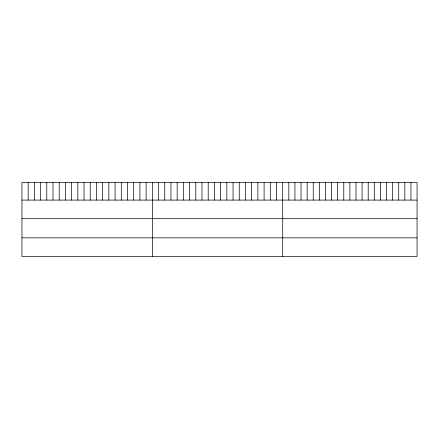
<?xml version="1.0" encoding="UTF-8"?>
<svg xmlns="http://www.w3.org/2000/svg" width="439" height="439" viewBox="0 0 439 439"><rect width="100%" height="100%" fill="white"/><g stroke="black" fill="none" stroke-linecap="round" stroke-linejoin="round"><path stroke-width="0.66" d="M417.05 200.085L417.05 256.453L21.95 256.453L21.95 182.547L417.05 182.547L417.05 200.085L21.95 200.085M21.95 218.688L417.05 218.688M21.95 237.85L417.05 237.85M410.942 182.547L410.942 200.085M404.84 182.547L404.84 200.085M398.733 182.547L398.733 200.085M392.625 182.547L392.625 200.085M386.518 182.547L386.518 200.085M380.415 182.547L380.415 200.085M374.308 182.547L374.308 200.085M368.2 182.547L368.2 200.085M362.093 182.547L362.093 200.085M355.991 182.547L355.991 200.085M349.883 182.547L349.883 200.085M343.775 182.547L343.775 200.085M337.673 182.547L337.673 200.085M331.566 182.547L331.566 200.085M325.458 182.547L325.458 200.085M319.351 182.547L319.351 200.085M313.248 182.547L313.248 200.085M307.141 182.547L307.141 200.085M301.033 182.547L301.033 200.085M294.926 182.547L294.926 200.085M288.824 182.547L288.824 200.085M282.716 182.547L282.716 256.453M276.51 182.547L276.51 200.085M270.298 182.547L270.298 200.085M264.091 182.547L264.091 200.085M257.88 182.547L257.88 200.085M251.673 182.547L251.673 200.085M245.461 182.547L245.461 200.085M239.255 182.547L239.255 200.085M233.049 182.547L233.049 200.085M226.837 182.547L226.837 200.085M220.63 182.547L220.63 200.085M214.419 182.547L214.419 200.085M208.212 182.547L208.212 200.085M202 182.547L202 200.085M195.794 182.547L195.794 200.085M189.588 182.547L189.588 200.085M183.376 182.547L183.376 200.085M177.169 182.547L177.169 200.085M170.958 182.547L170.958 200.085M164.751 182.547L164.751 200.085M158.539 182.547L158.539 200.085M152.333 182.547L152.333 256.453M146.127 182.547L146.127 200.085M139.915 182.547L139.915 200.085M133.708 182.547L133.708 200.085M127.497 182.547L127.497 200.085M121.29 182.547L121.29 200.085M115.078 182.547L115.078 200.085M108.872 182.547L108.872 200.085M102.666 182.547L102.666 200.085M96.454 182.547L96.454 200.085M90.247 182.547L90.247 200.085M84.036 182.547L84.036 200.085M77.829 182.547L77.829 200.085M71.617 182.547L71.617 200.085M65.411 182.547L65.411 200.085M59.205 182.547L59.205 200.085M52.993 182.547L52.993 200.085M46.786 182.547L46.786 200.085M40.575 182.547L40.575 200.085M34.368 182.547L34.368 200.085M28.156 182.547L28.156 200.085"/></g></svg>
